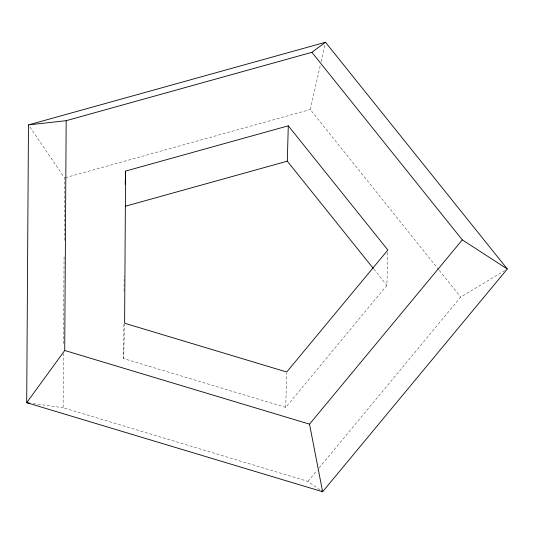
<?xml version="1.0" encoding="UTF-8"?>
<svg xmlns="http://www.w3.org/2000/svg" width="534" height="534" viewBox="0 0 534 534"><rect width="100%" height="100%" fill="white"/><g stroke="black" fill="none" stroke-linecap="round" stroke-linejoin="round"><path stroke-width="0.4" stroke-dasharray="2.67 2" d="M319.959 489.858L307.924 481.381L63.112 407.709L63.459 353.588M63.526 343.602L64.08 256.173M64.18 240.353L64.581 177.909L29.41 126.271M387.797 252.469L386.876 285.37L285.723 407.382L123.628 358.608L123.855 323.684M124.062 291.257L124.155 276.292M123.628 358.608L124.596 324.058M285.723 407.382L286.691 372.839M438.835 269.844L310.294 109.543L320.373 64.961M321.101 61.717L324.952 44.689M307.924 481.381L316.976 470.467M319.105 467.897L460.695 297.104L504.476 270.685M65.382 177.682L310.294 109.543M33.175 403.584L63.112 407.709M439.355 270.491L460.695 297.104M373.847 269.116L386.876 285.37"/><path stroke-width="0.8" d="M28.469 124.896L26.7 402.689L322.629 491.741L507.3 268.982L325.5 42.259L28.469 124.896L66.176 120.677L311.896 52.312L325.5 42.259M29.937 403.137L26.7 402.689L64.714 350.478L66.176 120.677M125.59 171.074L124.616 323.237L286.711 372.011L387.864 249.999L288.287 125.81L125.59 171.074L125.223 184.237M373.319 268.469L287.299 161.181L288.287 125.81M321.294 490.799L322.629 491.741L309.526 424.15L462.29 239.873L311.896 52.312M125.403 206.224L287.299 161.181M64.714 350.478L309.526 424.15M462.29 239.873L507.3 268.982"/></g></svg>
